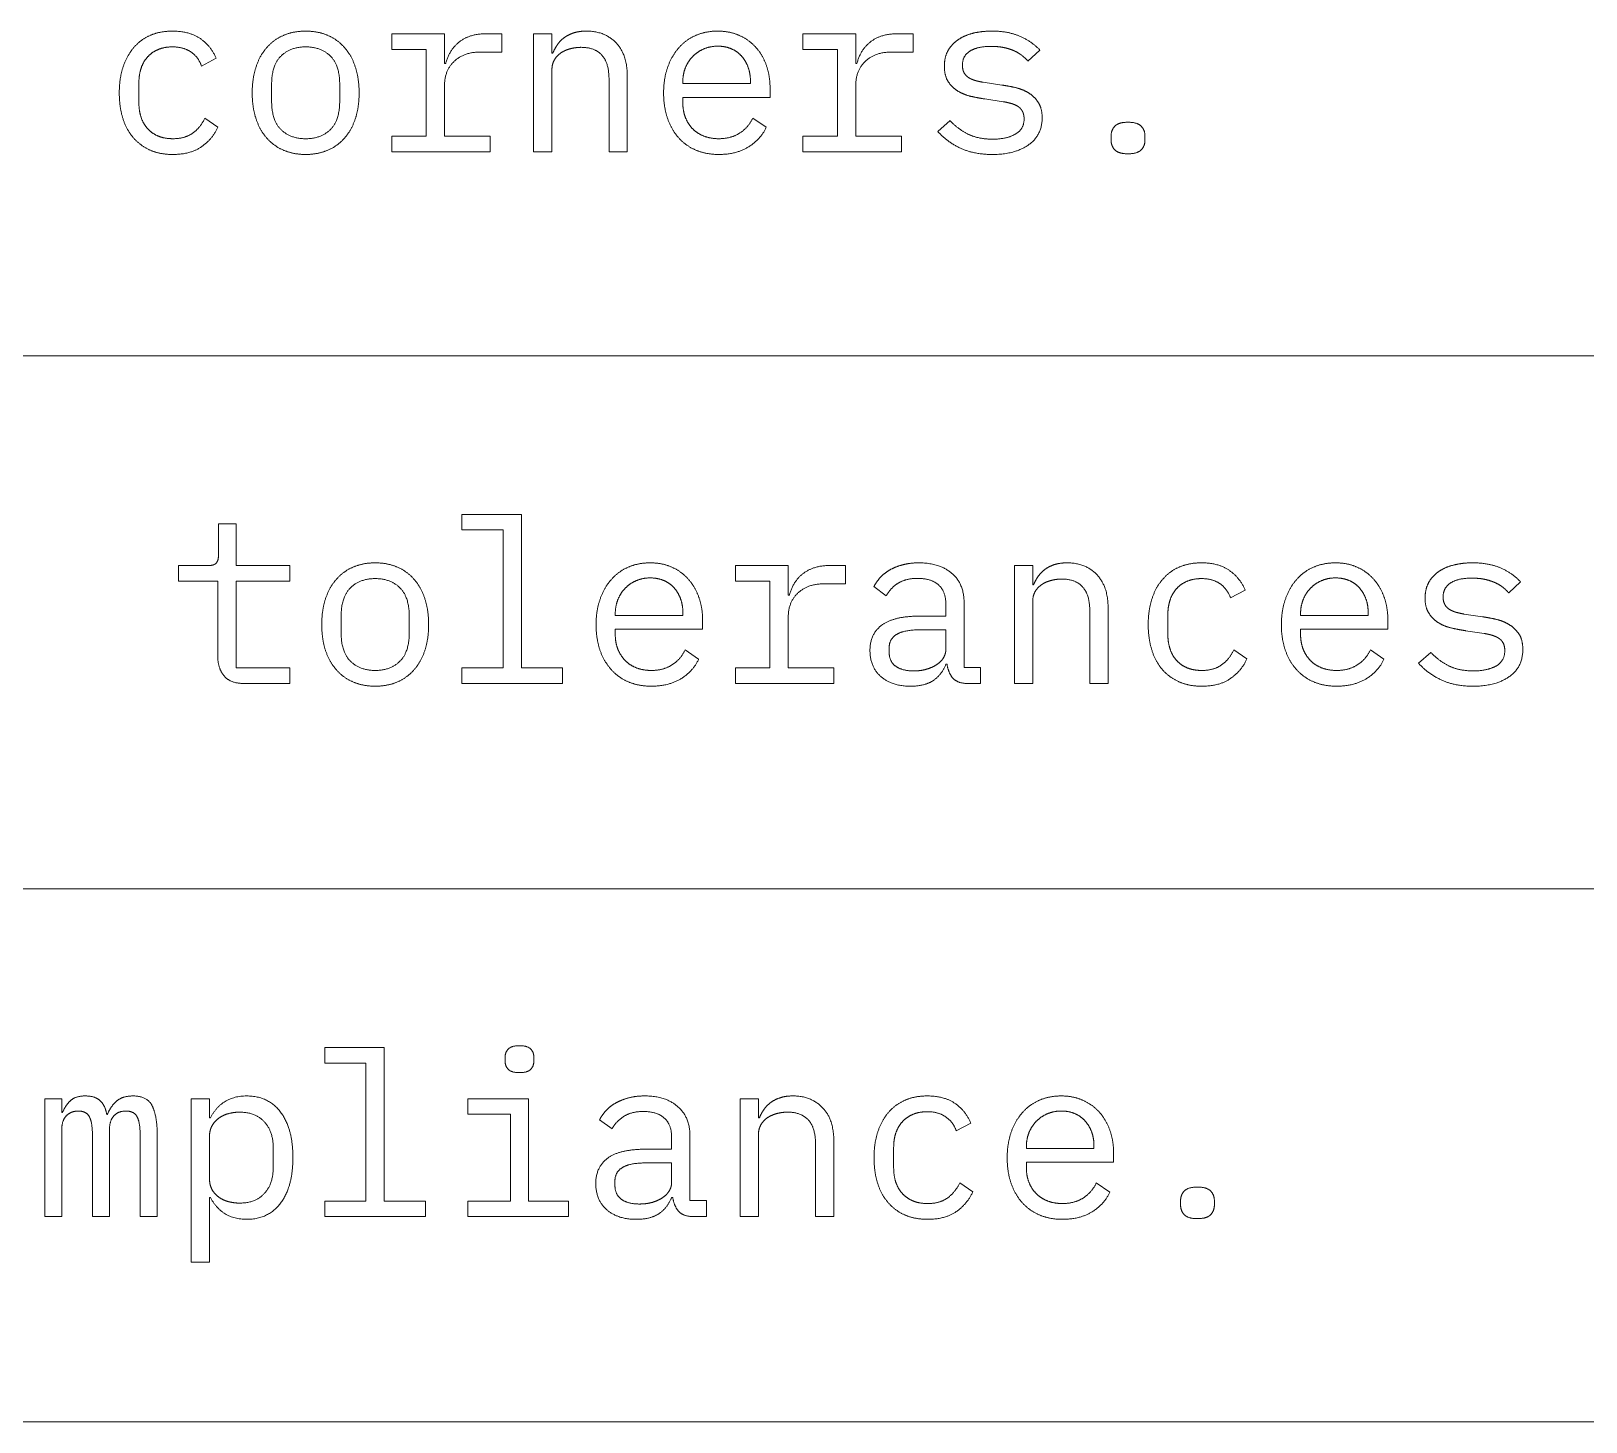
# Model space of a CAD drawing. Header units: millimetres. Extents: x 22 to 584, y 11 to 410.
# Drawn here: x 539.31 to 559.73, y 30.35 to 48.61 of the extents above; entities that cross this region are included whole.
import ezdxf

# ---------------------------------------------------------------- set-up
doc = ezdxf.new("R2010")
doc.units = ezdxf.units.MM
doc.layers.add('dims', color=7, linetype='Continuous', lineweight=5)

msp = doc.modelspace()

# ---------------------------------------------------------------- linework, layer by layer
at = {"layer": 'dims'}
for p, q in [((544.047, 48.576), (544.047, 48.372)), ((544.74, 48.576), (544.047, 48.576)), ((544.74, 48.186), (544.74, 48.576)), ((545.493, 48.576), (545.277, 48.576)), ((545.493, 48.336), (545.493, 48.576)), ((545.91, 48.576), (545.91, 47.028)), ((546.15, 48.576), (545.91, 48.576)), ((546.15, 48.324), (546.15, 48.576)), ((549.447, 48.576), (549.447, 48.372)), ((550.14, 48.576), (549.447, 48.576)), ((550.14, 48.186), (550.14, 48.576)), ((550.893, 48.576), (550.677, 48.576)), ((550.893, 48.336), (550.893, 48.576)), ((541.548, 48.153), (541.74, 48.255)), ((544.047, 48.372), (544.5, 48.372)), ((544.5, 48.372), (544.5, 47.232)), ((545.202, 48.336), (545.493, 48.336)), ((546.162, 48.324), (546.15, 48.324)), ((549.447, 48.372), (549.9, 48.372)), ((549.9, 48.372), (549.9, 47.232)), ((550.602, 48.336), (550.893, 48.336)), ((552.402, 48.216), (552.558, 48.363)), ((544.755, 48.186), (544.74, 48.186)), ((546.15, 47.028), (546.15, 48.102)), ((547.14, 47.028), (547.14, 48.021)), ((550.155, 48.186), (550.14, 48.186)), ((540.726, 47.67), (540.726, 47.934)), ((542.469, 47.691), (542.469, 47.913)), ((543.363, 47.913), (543.363, 47.691)), ((544.74, 47.232), (544.74, 47.901)), ((546.9, 47.979), (546.9, 47.028)), ((547.869, 47.922), (547.869, 47.943)), ((548.757, 47.922), (547.869, 47.922)), ((548.757, 47.955), (548.757, 47.922)), ((549.015, 47.742), (549.015, 47.856)), ((550.14, 47.232), (550.14, 47.901)), ((552.057, 47.904), (551.814, 47.94)), ((547.869, 47.742), (549.015, 47.742)), ((547.869, 47.67), (547.869, 47.742)), ((551.835, 47.721), (552.078, 47.685)), ((541.764, 47.352), (541.593, 47.469)), ((548.964, 47.349), (548.787, 47.469)), ((551.379, 47.436), (551.217, 47.295)), ((544.047, 47.232), (544.047, 47.028)), ((544.5, 47.232), (544.047, 47.232)), ((545.34, 47.232), (544.74, 47.232)), ((545.34, 47.028), (545.34, 47.232)), ((549.447, 47.232), (549.447, 47.028)), ((549.9, 47.232), (549.447, 47.232)), ((550.74, 47.232), (550.14, 47.232)), ((550.74, 47.028), (550.74, 47.232)), ((553.494, 47.235), (553.494, 47.181)), ((553.938, 47.181), (553.938, 47.235)), ((544.047, 47.028), (545.34, 47.028)), ((545.91, 47.028), (546.15, 47.028)), ((546.9, 47.028), (547.14, 47.028)), ((549.447, 47.028), (550.74, 47.028)), ((423.223, 44.35), (566.75, 44.35)), ((541.771, 42.14), (541.771, 41.735)), ((542.002, 42.14), (541.771, 42.14)), ((542.002, 41.594), (542.002, 42.14)), ((544.969, 42.266), (544.969, 42.062)), ((545.749, 42.266), (544.969, 42.266)), ((545.749, 40.25), (545.749, 42.266)), ((544.969, 42.062), (545.509, 42.062)), ((545.509, 42.062), (545.509, 40.25)), ((541.246, 41.594), (541.246, 41.39)), ((541.63, 41.594), (541.246, 41.594)), ((542.707, 41.594), (542.002, 41.594)), ((542.707, 41.39), (542.707, 41.594)), ((548.56, 41.594), (548.56, 41.39)), ((549.254, 41.594), (548.56, 41.594)), ((549.254, 41.204), (549.254, 41.594)), ((550.006, 41.594), (549.79, 41.594)), ((550.006, 41.354), (550.006, 41.594)), ((552.224, 41.594), (552.224, 40.046)), ((552.464, 41.594), (552.224, 41.594)), ((552.464, 41.342), (552.464, 41.594)), ((541.246, 41.39), (541.762, 41.39)), ((541.762, 41.39), (541.762, 40.4)), ((542.002, 41.39), (542.707, 41.39)), ((542.002, 40.25), (542.002, 41.39)), ((548.56, 41.39), (549.014, 41.39)), ((549.014, 41.39), (549.014, 40.25)), ((549.715, 41.354), (550.006, 41.354)), ((550.379, 41.318), (550.54, 41.198)), ((552.475, 41.342), (552.464, 41.342)), ((555.061, 41.171), (555.254, 41.273)), ((558.715, 41.234), (558.871, 41.381)), ((549.269, 41.204), (549.254, 41.204)), ((551.324, 41.084), (551.324, 40.931)), ((551.563, 40.256), (551.563, 41.108)), ((552.464, 40.046), (552.464, 41.12)), ((543.382, 40.709), (543.382, 40.931)), ((544.276, 40.931), (544.276, 40.709)), ((546.982, 40.94), (546.982, 40.961)), ((547.87, 40.94), (546.982, 40.94)), ((547.87, 40.973), (547.87, 40.94)), ((548.129, 40.76), (548.129, 40.874)), ((549.254, 40.25), (549.254, 40.919)), ((551.324, 40.931), (550.994, 40.931)), ((553.214, 40.997), (553.214, 40.046)), ((553.454, 40.046), (553.454, 41.039)), ((554.239, 40.688), (554.239, 40.952)), ((555.982, 40.94), (555.982, 40.961)), ((556.87, 40.94), (555.982, 40.94)), ((556.87, 40.973), (556.87, 40.94)), ((557.129, 40.76), (557.129, 40.874)), ((558.37, 40.922), (558.127, 40.958)), ((546.982, 40.76), (548.129, 40.76)), ((546.982, 40.688), (546.982, 40.76)), ((550.994, 40.751), (551.324, 40.751)), ((551.324, 40.751), (551.324, 40.496)), ((555.982, 40.76), (557.129, 40.76)), ((555.982, 40.688), (555.982, 40.76)), ((558.149, 40.739), (558.391, 40.703)), ((548.077, 40.367), (547.9, 40.487)), ((550.579, 40.454), (550.579, 40.517)), ((555.277, 40.37), (555.106, 40.487)), ((557.077, 40.367), (556.9, 40.487)), ((557.692, 40.454), (557.53, 40.313)), ((542.707, 40.25), (542.002, 40.25)), ((542.707, 40.046), (542.707, 40.25)), ((544.969, 40.25), (544.969, 40.046)), ((545.509, 40.25), (544.969, 40.25)), ((546.289, 40.25), (545.749, 40.25)), ((546.289, 40.046), (546.289, 40.25)), ((548.56, 40.25), (548.56, 40.046)), ((549.014, 40.25), (548.56, 40.25)), ((549.854, 40.25), (549.254, 40.25)), ((549.854, 40.046), (549.854, 40.25)), ((551.324, 40.298), (551.339, 40.298)), ((551.779, 40.256), (551.563, 40.256)), ((551.779, 40.046), (551.779, 40.256)), ((542.104, 40.046), (542.707, 40.046)), ((544.969, 40.046), (546.289, 40.046)), ((548.56, 40.046), (549.854, 40.046)), ((551.614, 40.046), (551.779, 40.046)), ((552.224, 40.046), (552.464, 40.046)), ((553.214, 40.046), (553.454, 40.046)), ((423.223, 37.35), (566.75, 37.35)), ((543.168, 35.266), (543.168, 35.062)), ((543.948, 35.266), (543.168, 35.266)), ((543.948, 33.25), (543.948, 35.266)), ((545.535, 35.137), (545.535, 35.089)), ((545.913, 35.089), (545.913, 35.137)), ((543.168, 35.062), (543.708, 35.062)), ((543.708, 35.062), (543.708, 33.25)), ((539.49, 34.594), (539.49, 33.046)), ((539.712, 34.594), (539.49, 34.594)), ((539.712, 34.414), (539.712, 34.594)), ((541.413, 34.594), (541.413, 32.446)), ((541.653, 34.594), (541.413, 34.594)), ((541.653, 34.342), (541.653, 34.594)), ((545.046, 34.594), (545.046, 34.39)), ((545.844, 34.594), (545.046, 34.594)), ((545.844, 33.25), (545.844, 34.594)), ((548.622, 34.594), (548.622, 33.046)), ((548.862, 34.594), (548.622, 34.594)), ((548.862, 34.342), (548.862, 34.594)), ((539.724, 34.414), (539.712, 34.414)), ((540.312, 34.387), (540.303, 34.387)), ((541.665, 34.342), (541.653, 34.342)), ((545.046, 34.39), (545.604, 34.39)), ((545.604, 34.39), (545.604, 33.25)), ((546.777, 34.318), (546.939, 34.198)), ((548.874, 34.342), (548.862, 34.342)), ((539.712, 33.046), (539.712, 34.183)), ((540.339, 33.046), (540.339, 34.183)), ((540.966, 33.046), (540.966, 34.12)), ((547.962, 33.256), (547.962, 34.108)), ((548.862, 33.046), (548.862, 34.12)), ((551.46, 34.171), (551.652, 34.273)), ((540.117, 34.081), (540.117, 33.046)), ((540.744, 34.081), (540.744, 33.046)), ((541.653, 33.541), (541.653, 34.099)), ((542.49, 33.952), (542.49, 33.688)), ((547.722, 33.931), (547.392, 33.931)), ((547.722, 34.084), (547.722, 33.931)), ((549.612, 33.997), (549.612, 33.046)), ((549.852, 33.046), (549.852, 34.039)), ((550.638, 33.688), (550.638, 33.952)), ((552.381, 33.94), (552.381, 33.961)), ((553.269, 33.94), (552.381, 33.94)), ((553.269, 33.973), (553.269, 33.94)), ((547.392, 33.751), (547.722, 33.751)), ((547.722, 33.751), (547.722, 33.496)), ((552.381, 33.76), (553.527, 33.76)), ((552.381, 33.688), (552.381, 33.76)), ((553.527, 33.76), (553.527, 33.874)), ((546.978, 33.454), (546.978, 33.517)), ((541.653, 33.298), (541.665, 33.298)), ((541.653, 32.446), (541.653, 33.298)), ((547.722, 33.298), (547.737, 33.298)), ((551.676, 33.37), (551.505, 33.487)), ((553.476, 33.367), (553.299, 33.487)), ((543.168, 33.25), (543.168, 33.046)), ((543.708, 33.25), (543.168, 33.25)), ((544.488, 33.25), (543.948, 33.25)), ((544.488, 33.046), (544.488, 33.25)), ((545.046, 33.25), (545.046, 33.046)), ((545.604, 33.25), (545.046, 33.25)), ((546.366, 33.25), (545.844, 33.25)), ((546.366, 33.046), (546.366, 33.25)), ((548.178, 33.256), (547.962, 33.256)), ((548.178, 33.046), (548.178, 33.256)), ((554.406, 33.253), (554.406, 33.199)), ((554.85, 33.199), (554.85, 33.253)), ((539.49, 33.046), (539.712, 33.046)), ((540.117, 33.046), (540.339, 33.046)), ((540.744, 33.046), (540.966, 33.046)), ((543.168, 33.046), (544.488, 33.046)), ((545.046, 33.046), (546.366, 33.046)), ((548.013, 33.046), (548.178, 33.046)), ((548.622, 33.046), (548.862, 33.046)), ((549.612, 33.046), (549.852, 33.046)), ((541.413, 32.446), (541.653, 32.446)), ((423.223, 30.35), (566.75, 30.35))]:
    msp.add_line(p, q, dxfattribs=at)
for points in [[(540.873, 48.555), (541.002, 48.612), (541.167, 48.612)], [(541.167, 48.612), (541.392, 48.612), (541.533, 48.513)], [(542.623, 48.555), (542.754, 48.612), (542.916, 48.612)], [(542.916, 48.612), (543.078, 48.612), (543.208, 48.555)], [(546.435, 48.588), (546.507, 48.612), (546.603, 48.612)], [(546.603, 48.612), (546.846, 48.612), (546.993, 48.457)], [(548.038, 48.555), (548.169, 48.612), (548.328, 48.612)], [(548.328, 48.612), (548.484, 48.612), (548.611, 48.555)], [(551.679, 48.584), (551.793, 48.612), (551.928, 48.612)], [(551.928, 48.612), (552.138, 48.612), (552.292, 48.546)], [(540.654, 48.391), (540.744, 48.498), (540.873, 48.555)], [(541.167, 48.405), (541.062, 48.405), (540.979, 48.37)], [(541.408, 48.339), (541.311, 48.405), (541.167, 48.405)], [(541.533, 48.513), (541.674, 48.414), (541.74, 48.255)], [(542.401, 48.391), (542.493, 48.498), (542.623, 48.555)], [(542.916, 48.405), (542.715, 48.405), (542.592, 48.285)], [(543.24, 48.285), (543.117, 48.405), (542.916, 48.405)], [(543.208, 48.555), (543.339, 48.498), (543.43, 48.391)], [(544.755, 48.186), (544.803, 48.369), (544.936, 48.472)], [(544.936, 48.472), (545.07, 48.576), (545.277, 48.576)], [(546.162, 48.324), (546.186, 48.381), (546.222, 48.433)], [(546.222, 48.433), (546.258, 48.486), (546.31, 48.525)], [(546.31, 48.525), (546.363, 48.564), (546.435, 48.588)], [(546.534, 48.399), (546.462, 48.399), (546.393, 48.381)], [(546.807, 48.295), (546.714, 48.399), (546.534, 48.399)], [(546.993, 48.457), (547.14, 48.303), (547.14, 48.021)], [(547.815, 48.391), (547.908, 48.498), (548.038, 48.555)], [(548.328, 48.414), (548.229, 48.414), (548.145, 48.378)], [(548.503, 48.381), (548.424, 48.414), (548.328, 48.414)], [(548.611, 48.555), (548.739, 48.498), (548.829, 48.398)], [(548.829, 48.398), (548.919, 48.297), (548.967, 48.159)], [(550.155, 48.186), (550.203, 48.369), (550.336, 48.472)], [(550.336, 48.472), (550.47, 48.576), (550.677, 48.576)], [(551.35, 48.352), (551.397, 48.438), (551.481, 48.496)], [(551.481, 48.496), (551.565, 48.555), (551.679, 48.584)], [(551.919, 48.411), (551.736, 48.411), (551.638, 48.348)], [(552.099, 48.393), (552.021, 48.411), (551.919, 48.411)], [(552.292, 48.546), (552.447, 48.48), (552.558, 48.363)], [(540.516, 48.135), (540.564, 48.285), (540.654, 48.391)], [(540.84, 48.273), (540.783, 48.21), (540.754, 48.123)], [(540.979, 48.37), (540.897, 48.336), (540.84, 48.273)], [(541.548, 48.153), (541.506, 48.273), (541.408, 48.339)], [(542.262, 48.135), (542.31, 48.285), (542.401, 48.391)], [(542.592, 48.285), (542.469, 48.165), (542.469, 47.913)], [(543.363, 47.913), (543.363, 48.165), (543.24, 48.285)], [(543.43, 48.391), (543.522, 48.285), (543.57, 48.135)], [(544.867, 48.216), (544.74, 48.096), (544.74, 47.901)], [(545.202, 48.336), (544.995, 48.336), (544.867, 48.216)], [(546.183, 48.234), (546.15, 48.177), (546.15, 48.102)], [(546.27, 48.327), (546.216, 48.291), (546.183, 48.234)], [(546.393, 48.381), (546.324, 48.363), (546.27, 48.327)], [(546.9, 47.979), (546.9, 48.192), (546.807, 48.295)], [(547.669, 48.135), (547.722, 48.285), (547.815, 48.391)], [(547.999, 48.279), (547.938, 48.216), (547.903, 48.13)], [(548.145, 48.378), (548.061, 48.342), (547.999, 48.279)], [(548.638, 48.286), (548.583, 48.348), (548.503, 48.381)], [(548.725, 48.141), (548.694, 48.225), (548.638, 48.286)], [(550.267, 48.216), (550.14, 48.096), (550.14, 47.901)], [(550.602, 48.336), (550.395, 48.336), (550.267, 48.216)], [(551.304, 48.15), (551.304, 48.267), (551.35, 48.352)], [(551.638, 48.348), (551.541, 48.285), (551.541, 48.165)], [(552.235, 48.346), (552.177, 48.375), (552.099, 48.393)], [(552.334, 48.283), (552.294, 48.318), (552.235, 48.346)], [(552.402, 48.216), (552.375, 48.249), (552.334, 48.283)], [(540.468, 47.802), (540.468, 47.985), (540.516, 48.135)], [(540.754, 48.123), (540.726, 48.036), (540.726, 47.934)], [(542.214, 47.802), (542.214, 47.985), (542.262, 48.135)], [(543.57, 48.135), (543.618, 47.985), (543.618, 47.802)], [(547.617, 47.799), (547.617, 47.985), (547.669, 48.135)], [(547.903, 48.13), (547.869, 48.045), (547.869, 47.943)], [(548.757, 47.955), (548.757, 48.057), (548.725, 48.141)], [(548.967, 48.159), (549.015, 48.021), (549.015, 47.856)], [(551.356, 47.946), (551.304, 48.024), (551.304, 48.15)], [(551.541, 48.165), (551.541, 48.105), (551.563, 48.064)], [(551.563, 48.064), (551.586, 48.024), (551.625, 48)], [(551.625, 48), (551.664, 47.976), (551.713, 47.962)], [(540.514, 47.469), (540.468, 47.619), (540.468, 47.802)], [(542.262, 47.467), (542.214, 47.616), (542.214, 47.802)], [(543.618, 47.802), (543.618, 47.616), (543.57, 47.467)], [(547.668, 47.467), (547.617, 47.616), (547.617, 47.799)], [(551.487, 47.821), (551.409, 47.868), (551.356, 47.946)], [(551.659, 47.754), (551.565, 47.775), (551.487, 47.821)], [(551.713, 47.962), (551.763, 47.949), (551.814, 47.94)], [(552.057, 47.904), (552.141, 47.892), (552.234, 47.871)], [(552.234, 47.871), (552.327, 47.85), (552.405, 47.804)], [(552.405, 47.804), (552.483, 47.757), (552.535, 47.679)], [(540.726, 47.67), (540.726, 47.568), (540.754, 47.481)], [(542.469, 47.691), (542.469, 47.439), (542.592, 47.319)], [(543.24, 47.319), (543.363, 47.439), (543.363, 47.691)], [(547.869, 47.67), (547.869, 47.568), (547.902, 47.481)], [(551.835, 47.721), (551.754, 47.733), (551.659, 47.754)], [(552.18, 47.662), (552.132, 47.676), (552.078, 47.685)], [(552.267, 47.625), (552.228, 47.649), (552.18, 47.662)], [(552.328, 47.56), (552.306, 47.601), (552.267, 47.625)], [(552.535, 47.679), (552.588, 47.601), (552.588, 47.475)], [(540.651, 47.214), (540.561, 47.319), (540.514, 47.469)], [(540.754, 47.481), (540.783, 47.394), (540.84, 47.331)], [(541.431, 47.271), (541.533, 47.343), (541.593, 47.469)], [(542.401, 47.212), (542.31, 47.319), (542.262, 47.467)], [(543.57, 47.467), (543.522, 47.319), (543.43, 47.212)], [(547.813, 47.212), (547.719, 47.319), (547.668, 47.467)], [(547.902, 47.481), (547.935, 47.394), (547.996, 47.331)], [(548.613, 47.271), (548.727, 47.343), (548.787, 47.469)], [(551.379, 47.436), (551.49, 47.319), (551.622, 47.256)], [(552.235, 47.258), (552.351, 47.322), (552.351, 47.46)], [(552.351, 47.46), (552.351, 47.52), (552.328, 47.56)], [(552.588, 47.475), (552.588, 47.244), (552.409, 47.118)], [(553.543, 47.364), (553.593, 47.415), (553.716, 47.415)], [(553.716, 47.415), (553.839, 47.415), (553.888, 47.364)], [(540.871, 47.05), (540.741, 47.109), (540.651, 47.214)], [(540.84, 47.331), (540.897, 47.268), (540.981, 47.233)], [(540.981, 47.233), (541.065, 47.199), (541.173, 47.199)], [(541.173, 47.199), (541.329, 47.199), (541.431, 47.271)], [(541.764, 47.352), (541.695, 47.196), (541.549, 47.094)], [(542.623, 47.049), (542.493, 47.106), (542.401, 47.212)], [(542.592, 47.319), (542.715, 47.199), (542.916, 47.199)], [(542.916, 47.199), (543.117, 47.199), (543.24, 47.319)], [(543.43, 47.212), (543.339, 47.106), (543.208, 47.049)], [(548.041, 47.049), (547.908, 47.106), (547.813, 47.212)], [(547.996, 47.331), (548.058, 47.268), (548.146, 47.233)], [(548.146, 47.233), (548.235, 47.199), (548.343, 47.199)], [(548.343, 47.199), (548.499, 47.199), (548.613, 47.271)], [(548.964, 47.349), (548.895, 47.193), (548.734, 47.093)], [(551.515, 47.075), (551.34, 47.157), (551.217, 47.295)], [(551.622, 47.256), (551.754, 47.193), (551.94, 47.193)], [(551.94, 47.193), (552.12, 47.193), (552.235, 47.258)], [(553.494, 47.235), (553.494, 47.313), (553.543, 47.364)], [(553.543, 47.052), (553.494, 47.103), (553.494, 47.181)], [(553.888, 47.364), (553.938, 47.313), (553.938, 47.235)], [(553.938, 47.181), (553.938, 47.103), (553.888, 47.052)], [(541.17, 46.992), (541.002, 46.992), (540.871, 47.05)], [(541.549, 47.094), (541.404, 46.992), (541.17, 46.992)], [(542.916, 46.992), (542.754, 46.992), (542.623, 47.049)], [(543.208, 47.049), (543.078, 46.992), (542.916, 46.992)], [(548.343, 46.992), (548.175, 46.992), (548.041, 47.049)], [(548.734, 47.093), (548.574, 46.992), (548.343, 46.992)], [(551.934, 46.992), (551.691, 46.992), (551.515, 47.075)], [(552.409, 47.118), (552.231, 46.992), (551.934, 46.992)], [(553.716, 47.001), (553.593, 47.001), (553.543, 47.052)], [(553.888, 47.052), (553.839, 47.001), (553.716, 47.001)], [(541.74, 41.625), (541.771, 41.657), (541.771, 41.735)], [(541.63, 41.594), (541.709, 41.594), (541.74, 41.625)], [(543.315, 41.409), (543.406, 41.516), (543.537, 41.573)], [(543.537, 41.573), (543.667, 41.63), (543.829, 41.63)], [(543.829, 41.63), (543.991, 41.63), (544.122, 41.573)], [(544.122, 41.573), (544.252, 41.516), (544.344, 41.409)], [(546.928, 41.409), (547.021, 41.516), (547.152, 41.573)], [(547.152, 41.573), (547.282, 41.63), (547.441, 41.63)], [(547.441, 41.63), (547.597, 41.63), (547.725, 41.573)], [(547.725, 41.573), (547.852, 41.516), (547.942, 41.415)], [(549.269, 41.204), (549.316, 41.387), (549.45, 41.49)], [(549.45, 41.49), (549.584, 41.594), (549.79, 41.594)], [(550.459, 41.435), (550.51, 41.492), (550.585, 41.535)], [(550.585, 41.535), (550.66, 41.579), (550.756, 41.604)], [(550.756, 41.604), (550.852, 41.63), (550.969, 41.63)], [(550.969, 41.63), (551.242, 41.63), (551.403, 41.492)], [(551.403, 41.492), (551.563, 41.354), (551.563, 41.108)], [(552.475, 41.342), (552.499, 41.399), (552.535, 41.451)], [(552.535, 41.451), (552.571, 41.504), (552.624, 41.543)], [(552.624, 41.543), (552.676, 41.582), (552.748, 41.606)], [(552.748, 41.606), (552.82, 41.63), (552.916, 41.63)], [(552.916, 41.63), (553.159, 41.63), (553.306, 41.475)], [(553.306, 41.475), (553.454, 41.321), (553.454, 41.039)], [(554.167, 41.409), (554.257, 41.516), (554.386, 41.573)], [(554.386, 41.573), (554.515, 41.63), (554.68, 41.63)], [(554.68, 41.63), (554.905, 41.63), (555.046, 41.531)], [(555.046, 41.531), (555.187, 41.432), (555.254, 41.273)], [(555.928, 41.409), (556.021, 41.516), (556.152, 41.573)], [(556.152, 41.573), (556.282, 41.63), (556.441, 41.63)], [(556.441, 41.63), (556.597, 41.63), (556.725, 41.573)], [(556.725, 41.573), (556.852, 41.516), (556.942, 41.415)], [(557.664, 41.37), (557.71, 41.456), (557.794, 41.514)], [(557.794, 41.514), (557.879, 41.573), (557.992, 41.601)], [(557.992, 41.601), (558.106, 41.63), (558.241, 41.63)], [(558.241, 41.63), (558.451, 41.63), (558.606, 41.564)], [(558.606, 41.564), (558.76, 41.498), (558.871, 41.381)], [(543.175, 41.153), (543.224, 41.303), (543.315, 41.409)], [(543.505, 41.303), (543.382, 41.183), (543.382, 40.931)], [(543.829, 41.423), (543.629, 41.423), (543.505, 41.303)], [(544.153, 41.303), (544.03, 41.423), (543.829, 41.423)], [(544.276, 40.931), (544.276, 41.183), (544.153, 41.303)], [(544.344, 41.409), (544.435, 41.303), (544.483, 41.153)], [(546.783, 41.153), (546.835, 41.303), (546.928, 41.409)], [(547.113, 41.297), (547.051, 41.234), (547.017, 41.148)], [(547.258, 41.396), (547.174, 41.36), (547.113, 41.297)], [(547.441, 41.432), (547.342, 41.432), (547.258, 41.396)], [(547.617, 41.399), (547.537, 41.432), (547.441, 41.432)], [(547.752, 41.304), (547.696, 41.366), (547.617, 41.399)], [(547.839, 41.159), (547.807, 41.243), (547.752, 41.304)], [(547.942, 41.415), (548.032, 41.315), (548.08, 41.177)], [(549.715, 41.354), (549.509, 41.354), (549.381, 41.234)], [(550.379, 41.318), (550.409, 41.378), (550.459, 41.435)], [(550.699, 41.364), (550.6, 41.303), (550.54, 41.198)], [(550.954, 41.426), (550.799, 41.426), (550.699, 41.364)], [(551.227, 41.34), (551.131, 41.426), (550.954, 41.426)], [(551.324, 41.084), (551.324, 41.255), (551.227, 41.34)], [(552.496, 41.252), (552.464, 41.195), (552.464, 41.12)], [(552.583, 41.345), (552.529, 41.309), (552.496, 41.252)], [(552.706, 41.399), (552.637, 41.381), (552.583, 41.345)], [(552.847, 41.417), (552.775, 41.417), (552.706, 41.399)], [(553.12, 41.313), (553.027, 41.417), (552.847, 41.417)], [(553.214, 40.997), (553.214, 41.21), (553.12, 41.313)], [(554.029, 41.153), (554.077, 41.303), (554.167, 41.409)], [(554.353, 41.291), (554.296, 41.228), (554.268, 41.141)], [(554.493, 41.388), (554.41, 41.354), (554.353, 41.291)], [(554.68, 41.423), (554.575, 41.423), (554.493, 41.388)], [(554.922, 41.357), (554.824, 41.423), (554.68, 41.423)], [(555.061, 41.171), (555.019, 41.291), (554.922, 41.357)], [(555.783, 41.153), (555.835, 41.303), (555.928, 41.409)], [(556.113, 41.297), (556.051, 41.234), (556.017, 41.148)], [(556.258, 41.396), (556.174, 41.36), (556.113, 41.297)], [(556.441, 41.432), (556.342, 41.432), (556.258, 41.396)], [(556.617, 41.399), (556.537, 41.432), (556.441, 41.432)], [(556.752, 41.304), (556.696, 41.366), (556.617, 41.399)], [(556.839, 41.159), (556.807, 41.243), (556.752, 41.304)], [(556.942, 41.415), (557.032, 41.315), (557.08, 41.177)], [(557.617, 41.168), (557.617, 41.285), (557.664, 41.37)], [(557.952, 41.366), (557.854, 41.303), (557.854, 41.183)], [(558.232, 41.429), (558.049, 41.429), (557.952, 41.366)], [(558.412, 41.411), (558.334, 41.429), (558.232, 41.429)], [(558.549, 41.364), (558.49, 41.393), (558.412, 41.411)], [(558.648, 41.301), (558.607, 41.336), (558.549, 41.364)], [(558.715, 41.234), (558.689, 41.267), (558.648, 41.301)], [(543.127, 40.82), (543.127, 41.003), (543.175, 41.153)], [(544.483, 41.153), (544.531, 41.003), (544.531, 40.82)], [(546.73, 40.817), (546.73, 41.003), (546.783, 41.153)], [(547.017, 41.148), (546.982, 41.063), (546.982, 40.961)], [(547.87, 40.973), (547.87, 41.075), (547.839, 41.159)], [(548.08, 41.177), (548.129, 41.039), (548.129, 40.874)], [(549.381, 41.234), (549.254, 41.114), (549.254, 40.919)], [(553.981, 40.82), (553.981, 41.003), (554.029, 41.153)], [(554.268, 41.141), (554.239, 41.054), (554.239, 40.952)], [(555.73, 40.817), (555.73, 41.003), (555.783, 41.153)], [(556.017, 41.148), (555.982, 41.063), (555.982, 40.961)], [(556.87, 40.973), (556.87, 41.075), (556.839, 41.159)], [(557.08, 41.177), (557.129, 41.039), (557.129, 40.874)], [(557.67, 40.964), (557.617, 41.042), (557.617, 41.168)], [(557.854, 41.183), (557.854, 41.123), (557.877, 41.082)], [(557.877, 41.082), (557.899, 41.042), (557.938, 41.018)], [(550.485, 40.814), (550.642, 40.931), (550.994, 40.931)], [(557.8, 40.839), (557.722, 40.886), (557.67, 40.964)], [(557.973, 40.772), (557.879, 40.793), (557.8, 40.839)], [(557.938, 41.018), (557.977, 40.994), (558.027, 40.98)], [(558.027, 40.98), (558.076, 40.967), (558.127, 40.958)], [(558.37, 40.922), (558.454, 40.91), (558.547, 40.889)], [(558.547, 40.889), (558.64, 40.868), (558.718, 40.821)], [(543.175, 40.485), (543.127, 40.634), (543.127, 40.82)], [(543.382, 40.709), (543.382, 40.457), (543.505, 40.337)], [(544.153, 40.337), (544.276, 40.457), (544.276, 40.709)], [(544.531, 40.82), (544.531, 40.634), (544.483, 40.485)], [(546.781, 40.485), (546.73, 40.634), (546.73, 40.817)], [(546.982, 40.688), (546.982, 40.586), (547.015, 40.499)], [(550.327, 40.481), (550.327, 40.697), (550.485, 40.814)], [(550.678, 40.691), (550.579, 40.631), (550.579, 40.517)], [(550.994, 40.751), (550.777, 40.751), (550.678, 40.691)], [(554.028, 40.487), (553.981, 40.637), (553.981, 40.82)], [(554.239, 40.688), (554.239, 40.586), (554.268, 40.499)], [(555.781, 40.485), (555.73, 40.634), (555.73, 40.817)], [(555.982, 40.688), (555.982, 40.586), (556.015, 40.499)], [(558.149, 40.739), (558.067, 40.751), (557.973, 40.772)], [(558.493, 40.68), (558.445, 40.694), (558.391, 40.703)], [(558.58, 40.643), (558.541, 40.667), (558.493, 40.68)], [(558.642, 40.578), (558.619, 40.619), (558.58, 40.643)], [(558.718, 40.821), (558.796, 40.775), (558.849, 40.697)], [(558.849, 40.697), (558.901, 40.619), (558.901, 40.493)], [(543.315, 40.23), (543.224, 40.337), (543.175, 40.485)], [(544.483, 40.485), (544.435, 40.337), (544.344, 40.23)], [(546.927, 40.23), (546.832, 40.337), (546.781, 40.485)], [(547.015, 40.499), (547.049, 40.412), (547.11, 40.349)], [(547.726, 40.289), (547.84, 40.361), (547.9, 40.487)], [(550.471, 40.136), (550.327, 40.262), (550.327, 40.481)], [(550.579, 40.454), (550.579, 40.334), (550.665, 40.272)], [(551.292, 40.383), (551.324, 40.436), (551.324, 40.496)], [(554.164, 40.232), (554.074, 40.337), (554.028, 40.487)], [(554.268, 40.499), (554.296, 40.412), (554.353, 40.349)], [(554.944, 40.289), (555.046, 40.361), (555.106, 40.487)], [(555.927, 40.23), (555.832, 40.337), (555.781, 40.485)], [(556.015, 40.499), (556.049, 40.412), (556.11, 40.349)], [(556.726, 40.289), (556.84, 40.361), (556.9, 40.487)], [(557.692, 40.454), (557.804, 40.337), (557.935, 40.274)], [(558.549, 40.275), (558.664, 40.34), (558.664, 40.478)], [(558.664, 40.478), (558.664, 40.538), (558.642, 40.578)], [(558.901, 40.493), (558.901, 40.262), (558.723, 40.136)], [(541.845, 40.145), (541.762, 40.244), (541.762, 40.4)], [(543.537, 40.067), (543.406, 40.124), (543.315, 40.23)], [(543.505, 40.337), (543.629, 40.217), (543.829, 40.217)], [(543.829, 40.217), (544.03, 40.217), (544.153, 40.337)], [(544.344, 40.23), (544.252, 40.124), (544.122, 40.067)], [(547.155, 40.067), (547.021, 40.124), (546.927, 40.23)], [(547.11, 40.349), (547.171, 40.286), (547.26, 40.251)], [(547.26, 40.251), (547.349, 40.217), (547.456, 40.217)], [(547.456, 40.217), (547.612, 40.217), (547.726, 40.289)], [(548.077, 40.367), (548.009, 40.211), (547.848, 40.11)], [(550.665, 40.272), (550.75, 40.211), (550.9, 40.211)], [(550.9, 40.211), (550.994, 40.211), (551.07, 40.233)], [(551.07, 40.233), (551.146, 40.256), (551.203, 40.293)], [(551.324, 40.298), (551.272, 40.163), (551.16, 40.086)], [(551.203, 40.293), (551.26, 40.331), (551.292, 40.383)], [(551.414, 40.118), (551.354, 40.19), (551.339, 40.298)], [(554.385, 40.068), (554.254, 40.127), (554.164, 40.232)], [(554.353, 40.349), (554.41, 40.286), (554.494, 40.251)], [(554.494, 40.251), (554.579, 40.217), (554.686, 40.217)], [(554.686, 40.217), (554.842, 40.217), (554.944, 40.289)], [(555.277, 40.37), (555.209, 40.214), (555.063, 40.112)], [(556.155, 40.067), (556.021, 40.124), (555.927, 40.23)], [(556.11, 40.349), (556.171, 40.286), (556.26, 40.251)], [(556.26, 40.251), (556.349, 40.217), (556.456, 40.217)], [(556.456, 40.217), (556.612, 40.217), (556.726, 40.289)], [(557.077, 40.367), (557.009, 40.211), (556.848, 40.11)], [(557.829, 40.093), (557.654, 40.175), (557.53, 40.313)], [(557.935, 40.274), (558.067, 40.211), (558.254, 40.211)], [(558.254, 40.211), (558.434, 40.211), (558.549, 40.275)], [(542.104, 40.046), (541.927, 40.046), (541.845, 40.145)], [(543.829, 40.01), (543.667, 40.01), (543.537, 40.067)], [(544.122, 40.067), (543.991, 40.01), (543.829, 40.01)], [(547.456, 40.01), (547.289, 40.01), (547.155, 40.067)], [(547.848, 40.11), (547.687, 40.01), (547.456, 40.01)], [(550.859, 40.01), (550.615, 40.01), (550.471, 40.136)], [(551.16, 40.086), (551.047, 40.01), (550.859, 40.01)], [(551.614, 40.046), (551.474, 40.046), (551.414, 40.118)], [(554.684, 40.01), (554.515, 40.01), (554.385, 40.068)], [(555.063, 40.112), (554.917, 40.01), (554.684, 40.01)], [(556.456, 40.01), (556.289, 40.01), (556.155, 40.067)], [(556.848, 40.11), (556.687, 40.01), (556.456, 40.01)], [(558.247, 40.01), (558.004, 40.01), (557.829, 40.093)], [(558.723, 40.136), (558.544, 40.01), (558.247, 40.01)], [(545.535, 35.137), (545.535, 35.203), (545.577, 35.246)], [(545.577, 35.246), (545.619, 35.29), (545.724, 35.29)], [(545.724, 35.29), (545.829, 35.29), (545.871, 35.246)], [(545.871, 35.246), (545.913, 35.203), (545.913, 35.137)], [(545.577, 34.979), (545.535, 35.023), (545.535, 35.089)], [(545.724, 34.936), (545.619, 34.936), (545.577, 34.979)], [(545.871, 34.979), (545.829, 34.936), (545.724, 34.936)], [(545.913, 35.089), (545.913, 35.023), (545.871, 34.979)], [(539.724, 34.414), (539.76, 34.504), (539.826, 34.567)], [(539.826, 34.567), (539.892, 34.63), (540.021, 34.63)], [(540.021, 34.63), (540.156, 34.63), (540.222, 34.562)], [(540.222, 34.562), (540.288, 34.495), (540.303, 34.387)], [(540.312, 34.387), (540.354, 34.492), (540.432, 34.561)], [(540.432, 34.561), (540.51, 34.63), (540.648, 34.63)], [(540.648, 34.63), (540.837, 34.63), (540.901, 34.498)], [(541.665, 34.342), (541.815, 34.63), (542.142, 34.63)], [(542.142, 34.63), (542.427, 34.63), (542.587, 34.417)], [(546.858, 34.435), (546.909, 34.492), (546.984, 34.535)], [(546.984, 34.535), (547.059, 34.579), (547.155, 34.604)], [(547.155, 34.604), (547.251, 34.63), (547.368, 34.63)], [(547.368, 34.63), (547.641, 34.63), (547.801, 34.492)], [(548.934, 34.451), (548.97, 34.504), (549.022, 34.543)], [(549.022, 34.543), (549.075, 34.582), (549.147, 34.606)], [(549.147, 34.606), (549.219, 34.63), (549.315, 34.63)], [(549.315, 34.63), (549.558, 34.63), (549.705, 34.475)], [(550.566, 34.409), (550.656, 34.516), (550.785, 34.573)], [(550.785, 34.573), (550.914, 34.63), (551.079, 34.63)], [(551.079, 34.63), (551.304, 34.63), (551.445, 34.531)], [(551.445, 34.531), (551.586, 34.432), (551.652, 34.273)], [(552.327, 34.409), (552.42, 34.516), (552.55, 34.573)], [(552.55, 34.573), (552.681, 34.63), (552.84, 34.63)], [(552.84, 34.63), (552.996, 34.63), (553.123, 34.573)], [(553.123, 34.573), (553.251, 34.516), (553.341, 34.415)], [(539.774, 34.37), (539.712, 34.309), (539.712, 34.183)], [(539.931, 34.432), (539.835, 34.432), (539.774, 34.37)], [(540.076, 34.355), (540.036, 34.432), (539.931, 34.432)], [(540.117, 34.081), (540.117, 34.279), (540.076, 34.355)], [(540.399, 34.37), (540.339, 34.309), (540.339, 34.183)], [(540.555, 34.432), (540.459, 34.432), (540.399, 34.37)], [(540.703, 34.355), (540.663, 34.432), (540.555, 34.432)], [(540.744, 34.081), (540.744, 34.279), (540.703, 34.355)], [(540.901, 34.498), (540.966, 34.366), (540.966, 34.12)], [(541.77, 34.334), (541.716, 34.294), (541.684, 34.235)], [(541.896, 34.396), (541.824, 34.375), (541.77, 34.334)], [(542.049, 34.417), (541.968, 34.417), (541.896, 34.396)], [(542.374, 34.289), (542.259, 34.417), (542.049, 34.417)], [(542.587, 34.417), (542.748, 34.204), (542.748, 33.82)], [(546.777, 34.318), (546.807, 34.378), (546.858, 34.435)], [(547.098, 34.364), (546.999, 34.303), (546.939, 34.198)], [(547.353, 34.426), (547.197, 34.426), (547.098, 34.364)], [(547.626, 34.34), (547.53, 34.426), (547.353, 34.426)], [(547.722, 34.084), (547.722, 34.255), (547.626, 34.34)], [(547.801, 34.492), (547.962, 34.354), (547.962, 34.108)], [(548.874, 34.342), (548.898, 34.399), (548.934, 34.451)], [(548.982, 34.345), (548.928, 34.309), (548.895, 34.252)], [(549.105, 34.399), (549.036, 34.381), (548.982, 34.345)], [(549.246, 34.417), (549.174, 34.417), (549.105, 34.399)], [(549.519, 34.313), (549.426, 34.417), (549.246, 34.417)], [(549.612, 33.997), (549.612, 34.21), (549.519, 34.313)], [(549.705, 34.475), (549.852, 34.321), (549.852, 34.039)], [(550.428, 34.153), (550.476, 34.303), (550.566, 34.409)], [(550.891, 34.388), (550.809, 34.354), (550.752, 34.291)], [(551.079, 34.423), (550.974, 34.423), (550.891, 34.388)], [(551.32, 34.357), (551.223, 34.423), (551.079, 34.423)], [(551.46, 34.171), (551.418, 34.291), (551.32, 34.357)], [(552.181, 34.153), (552.234, 34.303), (552.327, 34.409)], [(552.657, 34.396), (552.573, 34.36), (552.511, 34.297)], [(552.84, 34.432), (552.741, 34.432), (552.657, 34.396)], [(553.015, 34.399), (552.936, 34.432), (552.84, 34.432)], [(553.15, 34.304), (553.095, 34.366), (553.015, 34.399)], [(553.237, 34.159), (553.206, 34.243), (553.15, 34.304)], [(553.341, 34.415), (553.431, 34.315), (553.479, 34.177)], [(541.684, 34.235), (541.653, 34.177), (541.653, 34.099)], [(542.49, 33.952), (542.49, 34.162), (542.374, 34.289)], [(548.895, 34.252), (548.862, 34.195), (548.862, 34.12)], [(550.38, 33.82), (550.38, 34.003), (550.428, 34.153)], [(550.666, 34.141), (550.638, 34.054), (550.638, 33.952)], [(550.752, 34.291), (550.695, 34.228), (550.666, 34.141)], [(552.129, 33.817), (552.129, 34.003), (552.181, 34.153)], [(552.415, 34.148), (552.381, 34.063), (552.381, 33.961)], [(552.511, 34.297), (552.45, 34.234), (552.415, 34.148)], [(553.269, 33.973), (553.269, 34.075), (553.237, 34.159)], [(553.479, 34.177), (553.527, 34.039), (553.527, 33.874)], [(546.883, 33.814), (547.041, 33.931), (547.392, 33.931)], [(542.748, 33.82), (542.748, 33.436), (542.587, 33.223)], [(546.726, 33.481), (546.726, 33.697), (546.883, 33.814)], [(547.392, 33.751), (547.176, 33.751), (547.077, 33.691)], [(550.426, 33.487), (550.38, 33.637), (550.38, 33.82)], [(552.18, 33.485), (552.129, 33.634), (552.129, 33.817)], [(541.653, 33.541), (541.653, 33.463), (541.684, 33.404)], [(542.374, 33.35), (542.49, 33.478), (542.49, 33.688)], [(547.077, 33.691), (546.978, 33.631), (546.978, 33.517)], [(547.69, 33.383), (547.722, 33.436), (547.722, 33.496)], [(550.638, 33.688), (550.638, 33.586), (550.666, 33.499)], [(550.666, 33.499), (550.695, 33.412), (550.752, 33.349)], [(552.381, 33.688), (552.381, 33.586), (552.414, 33.499)], [(552.414, 33.499), (552.447, 33.412), (552.509, 33.349)], [(542.142, 33.01), (541.815, 33.01), (541.665, 33.298)], [(541.684, 33.404), (541.716, 33.346), (541.77, 33.305)], [(541.77, 33.305), (541.824, 33.265), (541.896, 33.244)], [(542.049, 33.223), (542.259, 33.223), (542.374, 33.35)], [(546.87, 33.136), (546.726, 33.262), (546.726, 33.481)], [(546.978, 33.454), (546.978, 33.334), (547.063, 33.272)], [(547.469, 33.233), (547.545, 33.256), (547.602, 33.293)], [(547.722, 33.298), (547.671, 33.163), (547.558, 33.086)], [(547.602, 33.293), (547.659, 33.331), (547.69, 33.383)], [(547.812, 33.118), (547.752, 33.19), (547.737, 33.298)], [(550.563, 33.232), (550.473, 33.337), (550.426, 33.487)], [(550.752, 33.349), (550.809, 33.286), (550.893, 33.251)], [(551.085, 33.217), (551.241, 33.217), (551.343, 33.289)], [(551.343, 33.289), (551.445, 33.361), (551.505, 33.487)], [(551.676, 33.37), (551.607, 33.214), (551.461, 33.112)], [(552.325, 33.23), (552.231, 33.337), (552.18, 33.485)], [(552.509, 33.349), (552.57, 33.286), (552.659, 33.251)], [(552.855, 33.217), (553.011, 33.217), (553.125, 33.289)], [(553.125, 33.289), (553.239, 33.361), (553.299, 33.487)], [(553.476, 33.367), (553.407, 33.211), (553.246, 33.11)], [(554.406, 33.253), (554.406, 33.331), (554.455, 33.382)], [(554.455, 33.382), (554.505, 33.433), (554.628, 33.433)], [(554.628, 33.433), (554.751, 33.433), (554.8, 33.382)], [(554.8, 33.382), (554.85, 33.331), (554.85, 33.253)], [(541.896, 33.244), (541.968, 33.223), (542.049, 33.223)], [(542.587, 33.223), (542.427, 33.01), (542.142, 33.01)], [(547.257, 33.01), (547.014, 33.01), (546.87, 33.136)], [(547.063, 33.272), (547.149, 33.211), (547.299, 33.211)], [(547.558, 33.086), (547.446, 33.01), (547.257, 33.01)], [(547.299, 33.211), (547.392, 33.211), (547.469, 33.233)], [(548.013, 33.046), (547.872, 33.046), (547.812, 33.118)], [(550.783, 33.068), (550.653, 33.127), (550.563, 33.232)], [(550.893, 33.251), (550.977, 33.217), (551.085, 33.217)], [(551.461, 33.112), (551.316, 33.01), (551.082, 33.01)], [(552.554, 33.067), (552.42, 33.124), (552.325, 33.23)], [(552.659, 33.251), (552.747, 33.217), (552.855, 33.217)], [(553.246, 33.11), (553.086, 33.01), (552.855, 33.01)], [(554.455, 33.07), (554.406, 33.121), (554.406, 33.199)], [(554.85, 33.199), (554.85, 33.121), (554.8, 33.07)], [(551.082, 33.01), (550.914, 33.01), (550.783, 33.068)], [(552.855, 33.01), (552.687, 33.01), (552.554, 33.067)], [(554.628, 33.019), (554.505, 33.019), (554.455, 33.07)], [(554.8, 33.07), (554.751, 33.019), (554.628, 33.019)]]:
    msp.add_open_spline(points, degree=2, dxfattribs=at)

doc.saveas('drawing.dxf')
